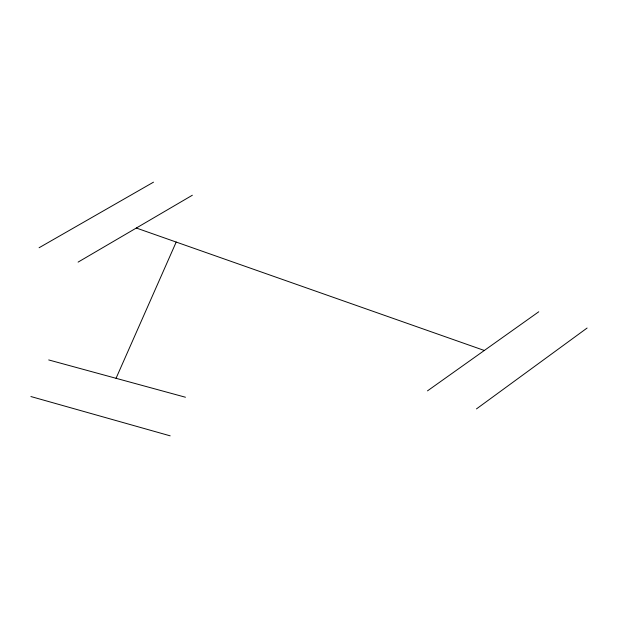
<?xml version="1.0" encoding="UTF-8"?>
<svg xmlns="http://www.w3.org/2000/svg" width="618" height="618" viewBox="0 0 618 618"><rect width="100%" height="100%" fill="white"/><g stroke="black" fill="none" stroke-linecap="round" stroke-linejoin="round"><path stroke-width="0.93" d="M116.045 378.301L176.2 242.055M476.47 408.907L587.1 328.034M427.494 390.862L538.765 311.773M78.1 262.109L192.352 195.234M39.096 247.741L153.503 182.163M48.714 359.939L185.454 397.235M30.9 396.54L170.174 435.837M136.331 228.027L484.319 350.476"/></g></svg>
